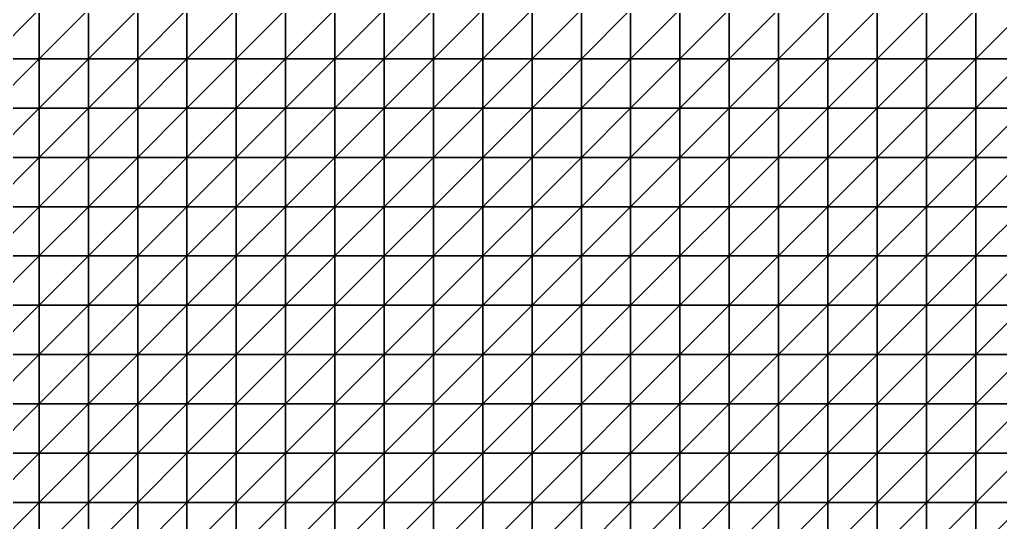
# Model space of a CAD drawing. Header units: metres. Extents: x 351000 to 353000, y 7455000 to 7457000.
# Drawn here: x 351490.1 to 351987.5, y 7456489.9 to 7456744.9 of the extents above; entities that cross this region are included whole.
import ezdxf

# ---------------------------------------------------------------- set-up
doc = ezdxf.new("R2010")
doc.units = ezdxf.units.M

msp = doc.modelspace()

# ---------------------------------------------------------------- linework, layer by layer
at = {"layer": 'BASE_OF_OXIDE_BOX'}
for points in [[(351475, 7456725, 1172.3), (351500, 7456725, 1173.12), (351500, 7456750, 1176.29)], [(351475, 7456725, 1172.3), (351500, 7456750, 1176.29), (351475, 7456750, 1174.13)], [(351500, 7456725, 1173.12), (351525, 7456725, 1173.27), (351525, 7456750, 1176.12)], [(351500, 7456725, 1173.12), (351525, 7456750, 1176.12), (351500, 7456750, 1176.29)], [(351525, 7456725, 1173.27), (351550, 7456725, 1172.18), (351550, 7456750, 1175.15)], [(351525, 7456725, 1173.27), (351550, 7456750, 1175.15), (351525, 7456750, 1176.12)], [(351550, 7456725, 1172.18), (351575, 7456725, 1169.59), (351575, 7456750, 1171.84)], [(351550, 7456725, 1172.18), (351575, 7456750, 1171.84), (351550, 7456750, 1175.15)], [(351575, 7456725, 1169.59), (351600, 7456725, 1165.94), (351600, 7456750, 1166.12)], [(351575, 7456725, 1169.59), (351600, 7456750, 1166.12), (351575, 7456750, 1171.84)], [(351600, 7456725, 1165.94), (351625, 7456725, 1162.24), (351625, 7456750, 1160.03)], [(351600, 7456725, 1165.94), (351625, 7456750, 1160.03), (351600, 7456750, 1166.12)], [(351625, 7456725, 1162.24), (351650, 7456725, 1159.78), (351650, 7456750, 1155.27)], [(351625, 7456725, 1162.24), (351650, 7456750, 1155.27), (351625, 7456750, 1160.03)], [(351650, 7456725, 1159.78), (351675, 7456725, 1159.45), (351675, 7456750, 1153.06)], [(351650, 7456725, 1159.78), (351675, 7456750, 1153.06), (351650, 7456750, 1155.27)], [(351675, 7456725, 1159.45), (351700, 7456725, 1161.41), (351700, 7456750, 1153.7)], [(351675, 7456725, 1159.45), (351700, 7456750, 1153.7), (351675, 7456750, 1153.06)], [(351700, 7456725, 1161.41), (351725, 7456725, 1164.92), (351725, 7456750, 1156.46)], [(351700, 7456725, 1161.41), (351725, 7456750, 1156.46), (351700, 7456750, 1153.7)], [(351725, 7456725, 1164.92), (351750, 7456725, 1168.84), (351750, 7456750, 1160.08)], [(351725, 7456725, 1164.92), (351750, 7456750, 1160.08), (351725, 7456750, 1156.46)], [(351750, 7456725, 1168.84), (351775, 7456725, 1172.19), (351775, 7456750, 1163.44)], [(351750, 7456725, 1168.84), (351775, 7456750, 1163.44), (351750, 7456750, 1160.08)], [(351775, 7456725, 1172.19), (351800, 7456725, 1174.72), (351800, 7456750, 1166.16)], [(351775, 7456725, 1172.19), (351800, 7456750, 1166.16), (351775, 7456750, 1163.44)], [(351800, 7456725, 1174.72), (351825, 7456725, 1177.07), (351825, 7456750, 1168.73)], [(351800, 7456725, 1174.72), (351825, 7456750, 1168.73), (351800, 7456750, 1166.16)], [(351825, 7456725, 1177.07), (351850, 7456725, 1177.85), (351850, 7456750, 1170.58)], [(351825, 7456725, 1177.07), (351850, 7456750, 1170.58), (351825, 7456750, 1168.73)], [(351850, 7456725, 1177.85), (351875, 7456725, 1180.45), (351875, 7456750, 1171.69)], [(351850, 7456725, 1177.85), (351875, 7456750, 1171.69), (351850, 7456750, 1170.58)], [(351875, 7456725, 1180.45), (351900, 7456725, 1186.27), (351900, 7456750, 1176.35)], [(351875, 7456725, 1180.45), (351900, 7456750, 1176.35), (351875, 7456750, 1171.69)], [(351900, 7456725, 1186.27), (351925, 7456725, 1194.94), (351925, 7456750, 1184.35)], [(351900, 7456725, 1186.27), (351925, 7456750, 1184.35), (351900, 7456750, 1176.35)], [(351925, 7456725, 1194.94), (351950, 7456725, 1205.05), (351950, 7456750, 1194.32)], [(351925, 7456725, 1194.94), (351950, 7456750, 1194.32), (351925, 7456750, 1184.35)], [(351950, 7456725, 1205.05), (351975, 7456725, 1214.65), (351975, 7456750, 1204.26)], [(351950, 7456725, 1205.05), (351975, 7456750, 1204.26), (351950, 7456750, 1194.32)], [(351975, 7456725, 1214.65), (352000, 7456725, 1219.98), (352000, 7456750, 1208.98)], [(351975, 7456725, 1214.65), (352000, 7456750, 1208.98), (351975, 7456750, 1204.26)], [(351475, 7456700, 1167.86), (351500, 7456700, 1167.65), (351500, 7456725, 1173.12)], [(351475, 7456700, 1167.86), (351500, 7456725, 1173.12), (351475, 7456725, 1172.3)], [(351500, 7456700, 1167.65), (351525, 7456700, 1167.79), (351525, 7456725, 1173.27)], [(351500, 7456700, 1167.65), (351525, 7456725, 1173.27), (351500, 7456725, 1173.12)], [(351525, 7456700, 1167.79), (351550, 7456700, 1167.96), (351550, 7456725, 1172.18)], [(351525, 7456700, 1167.79), (351550, 7456725, 1172.18), (351525, 7456725, 1173.27)], [(351550, 7456700, 1167.96), (351575, 7456700, 1167.78), (351575, 7456725, 1169.59)], [(351550, 7456700, 1167.96), (351575, 7456725, 1169.59), (351550, 7456725, 1172.18)], [(351575, 7456700, 1167.78), (351600, 7456700, 1167.25), (351600, 7456725, 1165.94)], [(351575, 7456700, 1167.78), (351600, 7456725, 1165.94), (351575, 7456725, 1169.59)], [(351600, 7456700, 1167.25), (351625, 7456700, 1166.82), (351625, 7456725, 1162.24)], [(351600, 7456700, 1167.25), (351625, 7456725, 1162.24), (351600, 7456725, 1165.94)], [(351625, 7456700, 1166.82), (351650, 7456700, 1167.23), (351650, 7456725, 1159.78)], [(351625, 7456700, 1166.82), (351650, 7456725, 1159.78), (351625, 7456725, 1162.24)], [(351650, 7456700, 1167.23), (351675, 7456700, 1169.07), (351675, 7456725, 1159.45)], [(351650, 7456700, 1167.23), (351675, 7456725, 1159.45), (351650, 7456725, 1159.78)], [(351675, 7456700, 1169.07), (351700, 7456700, 1172.37), (351700, 7456725, 1161.41)], [(351675, 7456700, 1169.07), (351700, 7456725, 1161.41), (351675, 7456725, 1159.45)], [(351700, 7456700, 1172.37), (351725, 7456700, 1176.56), (351725, 7456725, 1164.92)], [(351700, 7456700, 1172.37), (351725, 7456725, 1164.92), (351700, 7456725, 1161.41)], [(351725, 7456700, 1176.56), (351750, 7456700, 1180.69), (351750, 7456725, 1168.84)], [(351725, 7456700, 1176.56), (351750, 7456725, 1168.84), (351725, 7456725, 1164.92)], [(351750, 7456700, 1180.69), (351775, 7456700, 1184), (351775, 7456725, 1172.19)], [(351750, 7456700, 1180.69), (351775, 7456725, 1172.19), (351750, 7456725, 1168.84)], [(351775, 7456700, 1184), (351800, 7456700, 1186.39), (351800, 7456725, 1174.72)], [(351775, 7456700, 1184), (351800, 7456725, 1174.72), (351775, 7456725, 1172.19)], [(351800, 7456700, 1186.39), (351825, 7456700, 1188.57), (351825, 7456725, 1177.07)], [(351800, 7456700, 1186.39), (351825, 7456725, 1177.07), (351800, 7456725, 1174.72)], [(351825, 7456700, 1188.57), (351850, 7456700, 1189.65), (351850, 7456725, 1177.85)], [(351825, 7456700, 1188.57), (351850, 7456725, 1177.85), (351825, 7456725, 1177.07)], [(351850, 7456700, 1189.65), (351875, 7456700, 1193.08), (351875, 7456725, 1180.45)], [(351850, 7456700, 1189.65), (351875, 7456725, 1180.45), (351850, 7456725, 1177.85)], [(351875, 7456700, 1193.08), (351900, 7456700, 1199.15), (351900, 7456725, 1186.27)], [(351875, 7456700, 1193.08), (351900, 7456725, 1186.27), (351875, 7456725, 1180.45)], [(351900, 7456700, 1199.15), (351925, 7456700, 1207.16), (351925, 7456725, 1194.94)], [(351900, 7456700, 1199.15), (351925, 7456725, 1194.94), (351900, 7456725, 1186.27)], [(351925, 7456700, 1207.16), (351950, 7456700, 1215.64), (351950, 7456725, 1205.05)], [(351925, 7456700, 1207.16), (351950, 7456725, 1205.05), (351925, 7456725, 1194.94)], [(351950, 7456700, 1215.64), (351975, 7456700, 1222.75), (351975, 7456725, 1214.65)], [(351950, 7456700, 1215.64), (351975, 7456725, 1214.65), (351950, 7456725, 1205.05)], [(351975, 7456700, 1222.75), (352000, 7456700, 1227.03), (352000, 7456725, 1219.98)], [(351975, 7456700, 1222.75), (352000, 7456725, 1219.98), (351975, 7456725, 1214.65)], [(351475, 7456675, 1164.74), (351500, 7456675, 1163.92), (351500, 7456700, 1167.65)], [(351475, 7456675, 1164.74), (351500, 7456700, 1167.65), (351475, 7456700, 1167.86)], [(351500, 7456675, 1163.92), (351525, 7456675, 1164.56), (351525, 7456700, 1167.79)], [(351500, 7456675, 1163.92), (351525, 7456700, 1167.79), (351500, 7456700, 1167.65)], [(351525, 7456675, 1164.56), (351550, 7456675, 1166.42), (351550, 7456700, 1167.96)], [(351525, 7456675, 1164.56), (351550, 7456700, 1167.96), (351525, 7456700, 1167.79)], [(351550, 7456675, 1166.42), (351575, 7456675, 1168.91), (351575, 7456700, 1167.78)], [(351550, 7456675, 1166.42), (351575, 7456700, 1167.78), (351550, 7456700, 1167.96)], [(351575, 7456675, 1168.91), (351600, 7456675, 1171.48), (351600, 7456700, 1167.25)], [(351575, 7456675, 1168.91), (351600, 7456700, 1167.25), (351575, 7456700, 1167.78)], [(351600, 7456675, 1171.48), (351625, 7456675, 1173.97), (351625, 7456700, 1166.82)], [(351600, 7456675, 1171.48), (351625, 7456700, 1166.82), (351600, 7456700, 1167.25)], [(351625, 7456675, 1173.97), (351650, 7456675, 1176.64), (351650, 7456700, 1167.23)], [(351625, 7456675, 1173.97), (351650, 7456700, 1167.23), (351625, 7456700, 1166.82)], [(351650, 7456675, 1176.64), (351675, 7456675, 1179.82), (351675, 7456700, 1169.07)], [(351650, 7456675, 1176.64), (351675, 7456700, 1169.07), (351650, 7456700, 1167.23)], [(351675, 7456675, 1179.82), (351700, 7456675, 1183.64), (351700, 7456700, 1172.37)], [(351675, 7456675, 1179.82), (351700, 7456700, 1172.37), (351675, 7456700, 1169.07)], [(351700, 7456675, 1183.64), (351725, 7456675, 1187.79), (351725, 7456700, 1176.56)], [(351700, 7456675, 1183.64), (351725, 7456700, 1176.56), (351700, 7456700, 1172.37)], [(351725, 7456675, 1187.79), (351750, 7456675, 1191.66), (351750, 7456700, 1180.69)], [(351725, 7456675, 1187.79), (351750, 7456700, 1180.69), (351725, 7456700, 1176.56)], [(351750, 7456675, 1191.66), (351775, 7456675, 1194.76), (351775, 7456700, 1184)], [(351750, 7456675, 1191.66), (351775, 7456700, 1184), (351750, 7456700, 1180.69)], [(351775, 7456675, 1194.76), (351800, 7456675, 1197.08), (351800, 7456700, 1186.39)], [(351775, 7456675, 1194.76), (351800, 7456700, 1186.39), (351775, 7456700, 1184)], [(351800, 7456675, 1197.08), (351825, 7456675, 1199.29), (351825, 7456700, 1188.57)], [(351800, 7456675, 1197.08), (351825, 7456700, 1188.57), (351800, 7456700, 1186.39)], [(351825, 7456675, 1199.29), (351850, 7456675, 1201.03), (351850, 7456700, 1189.65)], [(351825, 7456675, 1199.29), (351850, 7456700, 1189.65), (351825, 7456700, 1188.57)], [(351850, 7456675, 1201.03), (351875, 7456675, 1204.66), (351875, 7456700, 1193.08)], [(351850, 7456675, 1201.03), (351875, 7456700, 1193.08), (351850, 7456700, 1189.65)], [(351875, 7456675, 1204.66), (351900, 7456675, 1210.39), (351900, 7456700, 1199.15)], [(351875, 7456675, 1204.66), (351900, 7456700, 1199.15), (351875, 7456700, 1193.08)], [(351900, 7456675, 1210.39), (351925, 7456675, 1217.21), (351925, 7456700, 1207.16)], [(351900, 7456675, 1210.39), (351925, 7456700, 1207.16), (351900, 7456700, 1199.15)], [(351925, 7456675, 1217.21), (351950, 7456675, 1223.47), (351950, 7456700, 1215.64)], [(351925, 7456675, 1217.21), (351950, 7456700, 1215.64), (351925, 7456700, 1207.16)], [(351950, 7456675, 1223.47), (351975, 7456675, 1227.5), (351975, 7456700, 1222.75)], [(351950, 7456675, 1223.47), (351975, 7456700, 1222.75), (351950, 7456700, 1215.64)], [(351975, 7456675, 1227.5), (352000, 7456675, 1228.24), (352000, 7456700, 1227.03)], [(351975, 7456675, 1227.5), (352000, 7456700, 1227.03), (351975, 7456700, 1222.75)], [(351475, 7456650, 1165.44), (351500, 7456650, 1164.42), (351500, 7456675, 1163.92)], [(351475, 7456650, 1165.44), (351500, 7456675, 1163.92), (351475, 7456675, 1164.74)], [(351500, 7456650, 1164.42), (351525, 7456650, 1165.74), (351525, 7456675, 1164.56)], [(351500, 7456650, 1164.42), (351525, 7456675, 1164.56), (351500, 7456675, 1163.92)], [(351525, 7456650, 1165.74), (351550, 7456650, 1169.17), (351550, 7456675, 1166.42)], [(351525, 7456650, 1165.74), (351550, 7456675, 1166.42), (351525, 7456675, 1164.56)], [(351550, 7456650, 1169.17), (351575, 7456650, 1173.79), (351575, 7456675, 1168.91)], [(351550, 7456650, 1169.17), (351575, 7456675, 1168.91), (351550, 7456675, 1166.42)], [(351575, 7456650, 1173.79), (351600, 7456650, 1178.51), (351600, 7456675, 1171.48)], [(351575, 7456650, 1173.79), (351600, 7456675, 1171.48), (351575, 7456675, 1168.91)], [(351600, 7456650, 1178.51), (351625, 7456650, 1182.63), (351625, 7456675, 1173.97)], [(351600, 7456650, 1178.51), (351625, 7456675, 1173.97), (351600, 7456675, 1171.48)], [(351625, 7456650, 1182.63), (351650, 7456650, 1186.04), (351650, 7456675, 1176.64)], [(351625, 7456650, 1182.63), (351650, 7456675, 1176.64), (351625, 7456675, 1173.97)], [(351650, 7456650, 1186.04), (351675, 7456650, 1189.05), (351675, 7456675, 1179.82)], [(351650, 7456650, 1186.04), (351675, 7456675, 1179.82), (351650, 7456675, 1176.64)], [(351675, 7456650, 1189.05), (351700, 7456650, 1192.03), (351700, 7456675, 1183.64)], [(351675, 7456650, 1189.05), (351700, 7456675, 1183.64), (351675, 7456675, 1179.82)], [(351700, 7456650, 1192.03), (351725, 7456650, 1195.11), (351725, 7456675, 1187.79)], [(351700, 7456650, 1192.03), (351725, 7456675, 1187.79), (351700, 7456675, 1183.64)], [(351725, 7456650, 1195.11), (351750, 7456650, 1198.13), (351750, 7456675, 1191.66)], [(351725, 7456650, 1195.11), (351750, 7456675, 1191.66), (351725, 7456675, 1187.79)], [(351750, 7456650, 1198.13), (351775, 7456650, 1200.86), (351775, 7456675, 1194.76)], [(351750, 7456650, 1198.13), (351775, 7456675, 1194.76), (351750, 7456675, 1191.66)], [(351775, 7456650, 1200.86), (351800, 7456650, 1203.32), (351800, 7456675, 1197.08)], [(351775, 7456650, 1200.86), (351800, 7456675, 1197.08), (351775, 7456675, 1194.76)], [(351800, 7456650, 1203.32), (351825, 7456650, 1205.95), (351825, 7456675, 1199.29)], [(351800, 7456650, 1203.32), (351825, 7456675, 1199.29), (351800, 7456675, 1197.08)], [(351825, 7456650, 1205.95), (351850, 7456650, 1208.21), (351850, 7456675, 1201.03)], [(351825, 7456650, 1205.95), (351850, 7456675, 1201.03), (351825, 7456675, 1199.29)], [(351850, 7456650, 1208.21), (351875, 7456650, 1211.8), (351875, 7456675, 1204.66)], [(351850, 7456650, 1208.21), (351875, 7456675, 1204.66), (351850, 7456675, 1201.03)], [(351875, 7456650, 1211.8), (351900, 7456650, 1217.19), (351900, 7456675, 1210.39)], [(351875, 7456650, 1211.8), (351900, 7456675, 1210.39), (351875, 7456675, 1204.66)], [(351900, 7456650, 1217.19), (351925, 7456650, 1223.16), (351925, 7456675, 1217.21)], [(351900, 7456650, 1217.19), (351925, 7456675, 1217.21), (351900, 7456675, 1210.39)], [(351925, 7456650, 1223.16), (351950, 7456650, 1227.91), (351950, 7456675, 1223.47)], [(351925, 7456650, 1223.16), (351950, 7456675, 1223.47), (351925, 7456675, 1217.21)], [(351950, 7456650, 1227.91), (351975, 7456650, 1229.8), (351975, 7456675, 1227.5)], [(351950, 7456650, 1227.91), (351975, 7456675, 1227.5), (351950, 7456675, 1223.47)], [(351975, 7456650, 1229.8), (352000, 7456650, 1228.06), (352000, 7456675, 1228.24)], [(351975, 7456650, 1229.8), (352000, 7456675, 1228.24), (351975, 7456675, 1227.5)], [(351475, 7456625, 1169.32), (351500, 7456625, 1168.41), (351500, 7456650, 1164.42)], [(351475, 7456625, 1169.32), (351500, 7456650, 1164.42), (351475, 7456650, 1165.44)], [(351500, 7456625, 1168.41), (351525, 7456625, 1170.44), (351525, 7456650, 1165.74)], [(351500, 7456625, 1168.41), (351525, 7456650, 1165.74), (351500, 7456650, 1164.42)], [(351525, 7456625, 1170.44), (351550, 7456625, 1175.08), (351550, 7456650, 1169.17)], [(351525, 7456625, 1170.44), (351550, 7456650, 1169.17), (351525, 7456650, 1165.74)], [(351550, 7456625, 1175.08), (351575, 7456625, 1181.02), (351575, 7456650, 1173.79)], [(351550, 7456625, 1175.08), (351575, 7456650, 1173.79), (351550, 7456650, 1169.17)], [(351575, 7456625, 1181.02), (351600, 7456625, 1186.7), (351600, 7456650, 1178.51)], [(351575, 7456625, 1181.02), (351600, 7456650, 1178.51), (351575, 7456650, 1173.79)], [(351600, 7456625, 1186.7), (351625, 7456625, 1191.01), (351625, 7456650, 1182.63)], [(351600, 7456625, 1186.7), (351625, 7456650, 1182.63), (351600, 7456650, 1178.51)], [(351625, 7456625, 1191.01), (351650, 7456625, 1193.66), (351650, 7456650, 1186.04)], [(351625, 7456625, 1191.01), (351650, 7456650, 1186.04), (351625, 7456650, 1182.63)], [(351650, 7456625, 1193.66), (351675, 7456625, 1195.1), (351675, 7456650, 1189.05)], [(351650, 7456625, 1193.66), (351675, 7456650, 1189.05), (351650, 7456650, 1186.04)], [(351675, 7456625, 1195.1), (351700, 7456625, 1196.14), (351700, 7456650, 1192.03)], [(351675, 7456625, 1195.1), (351700, 7456650, 1192.03), (351675, 7456650, 1189.05)], [(351700, 7456625, 1196.14), (351725, 7456625, 1197.45), (351725, 7456650, 1195.11)], [(351700, 7456625, 1196.14), (351725, 7456650, 1195.11), (351700, 7456650, 1192.03)], [(351725, 7456625, 1197.45), (351750, 7456625, 1199.33), (351750, 7456650, 1198.13)], [(351725, 7456625, 1197.45), (351750, 7456650, 1198.13), (351725, 7456650, 1195.11)], [(351750, 7456625, 1199.33), (351775, 7456625, 1201.77), (351775, 7456650, 1200.86)], [(351750, 7456625, 1199.33), (351775, 7456650, 1200.86), (351750, 7456650, 1198.13)], [(351775, 7456625, 1201.77), (351800, 7456625, 1204.7), (351800, 7456650, 1203.32)], [(351775, 7456625, 1201.77), (351800, 7456650, 1203.32), (351775, 7456650, 1200.86)], [(351800, 7456625, 1204.7), (351825, 7456625, 1208.22), (351825, 7456650, 1205.95)], [(351800, 7456625, 1204.7), (351825, 7456650, 1205.95), (351800, 7456650, 1203.32)], [(351825, 7456625, 1208.22), (351850, 7456625, 1210.97), (351850, 7456650, 1208.21)], [(351825, 7456625, 1208.22), (351850, 7456650, 1208.21), (351825, 7456650, 1205.95)], [(351850, 7456625, 1210.97), (351875, 7456625, 1214.56), (351875, 7456650, 1211.8)], [(351850, 7456625, 1210.97), (351875, 7456650, 1211.8), (351850, 7456650, 1208.21)], [(351875, 7456625, 1214.56), (351900, 7456625, 1219.85), (351900, 7456650, 1217.19)], [(351875, 7456625, 1214.56), (351900, 7456650, 1217.19), (351875, 7456650, 1211.8)], [(351900, 7456625, 1219.85), (351925, 7456625, 1225.61), (351925, 7456650, 1223.16)], [(351900, 7456625, 1219.85), (351925, 7456650, 1223.16), (351900, 7456650, 1217.19)], [(351925, 7456625, 1225.61), (351950, 7456625, 1230.03), (351950, 7456650, 1227.91)], [(351925, 7456625, 1225.61), (351950, 7456650, 1227.91), (351925, 7456650, 1223.16)], [(351950, 7456625, 1230.03), (351975, 7456625, 1231.44), (351975, 7456650, 1229.8)], [(351950, 7456625, 1230.03), (351975, 7456650, 1229.8), (351950, 7456650, 1227.91)], [(351975, 7456625, 1231.44), (352000, 7456625, 1229.1), (352000, 7456650, 1228.06)], [(351975, 7456625, 1231.44), (352000, 7456650, 1228.06), (351975, 7456650, 1229.8)], [(351475, 7456600, 1173.21), (351500, 7456600, 1172.73), (351500, 7456625, 1168.41)], [(351475, 7456600, 1173.21), (351500, 7456625, 1168.41), (351475, 7456625, 1169.32)], [(351500, 7456600, 1172.73), (351525, 7456600, 1175.59), (351525, 7456625, 1170.44)], [(351500, 7456600, 1172.73), (351525, 7456625, 1170.44), (351500, 7456625, 1168.41)], [(351525, 7456600, 1175.59), (351550, 7456600, 1181.25), (351550, 7456625, 1175.08)], [(351525, 7456600, 1175.59), (351550, 7456625, 1175.08), (351525, 7456625, 1170.44)], [(351550, 7456600, 1181.25), (351575, 7456600, 1188.03), (351575, 7456625, 1181.02)], [(351550, 7456600, 1181.25), (351575, 7456625, 1181.02), (351550, 7456625, 1175.08)], [(351575, 7456600, 1188.03), (351600, 7456600, 1194), (351600, 7456625, 1186.7)], [(351575, 7456600, 1188.03), (351600, 7456625, 1186.7), (351575, 7456625, 1181.02)], [(351600, 7456600, 1194), (351625, 7456600, 1197.74), (351625, 7456625, 1191.01)], [(351600, 7456600, 1194), (351625, 7456625, 1191.01), (351600, 7456625, 1186.7)], [(351625, 7456600, 1197.74), (351650, 7456600, 1198.95), (351650, 7456625, 1193.66)], [(351625, 7456600, 1197.74), (351650, 7456625, 1193.66), (351625, 7456625, 1191.01)], [(351650, 7456600, 1198.95), (351675, 7456600, 1198.36), (351675, 7456625, 1195.1)], [(351650, 7456600, 1198.95), (351675, 7456625, 1195.1), (351650, 7456625, 1193.66)], [(351675, 7456600, 1198.36), (351700, 7456600, 1197.26), (351700, 7456625, 1196.14)], [(351675, 7456600, 1198.36), (351700, 7456625, 1196.14), (351675, 7456625, 1195.1)], [(351700, 7456600, 1197.26), (351725, 7456600, 1196.88), (351725, 7456625, 1197.45)], [(351700, 7456600, 1197.26), (351725, 7456625, 1197.45), (351700, 7456625, 1196.14)], [(351725, 7456600, 1196.88), (351750, 7456600, 1197.92), (351750, 7456625, 1199.33)], [(351725, 7456600, 1196.88), (351750, 7456625, 1199.33), (351725, 7456625, 1197.45)], [(351750, 7456600, 1197.92), (351775, 7456600, 1200.47), (351775, 7456625, 1201.77)], [(351750, 7456600, 1197.92), (351775, 7456625, 1201.77), (351750, 7456625, 1199.33)], [(351775, 7456600, 1200.47), (351800, 7456600, 1204.25), (351800, 7456625, 1204.7)], [(351775, 7456600, 1200.47), (351800, 7456625, 1204.7), (351775, 7456625, 1201.77)], [(351800, 7456600, 1204.25), (351825, 7456600, 1208.94), (351825, 7456625, 1208.22)], [(351800, 7456600, 1204.25), (351825, 7456625, 1208.22), (351800, 7456625, 1204.7)], [(351825, 7456600, 1208.94), (351850, 7456600, 1212.45), (351850, 7456625, 1210.97)], [(351825, 7456600, 1208.94), (351850, 7456625, 1210.97), (351825, 7456625, 1208.22)], [(351850, 7456600, 1212.45), (351875, 7456600, 1216), (351875, 7456625, 1214.56)], [(351850, 7456600, 1212.45), (351875, 7456625, 1214.56), (351850, 7456625, 1210.97)], [(351875, 7456600, 1216), (351900, 7456600, 1221.06), (351900, 7456625, 1219.85)], [(351875, 7456600, 1216), (351900, 7456625, 1219.85), (351875, 7456625, 1214.56)], [(351900, 7456600, 1221.06), (351925, 7456600, 1226.73), (351925, 7456625, 1225.61)], [(351900, 7456600, 1221.06), (351925, 7456625, 1225.61), (351900, 7456625, 1219.85)], [(351925, 7456600, 1226.73), (351950, 7456600, 1231.43), (351950, 7456625, 1230.03)], [(351925, 7456600, 1226.73), (351950, 7456625, 1230.03), (351925, 7456625, 1225.61)], [(351950, 7456600, 1231.43), (351975, 7456600, 1233.53), (351975, 7456625, 1231.44)], [(351950, 7456600, 1231.43), (351975, 7456625, 1231.44), (351950, 7456625, 1230.03)], [(351975, 7456600, 1233.53), (352000, 7456600, 1232.18), (352000, 7456625, 1229.1)], [(351975, 7456600, 1233.53), (352000, 7456625, 1229.1), (351975, 7456625, 1231.44)], [(351475, 7456575, 1174), (351500, 7456575, 1174.31), (351500, 7456600, 1172.73)], [(351475, 7456575, 1174), (351500, 7456600, 1172.73), (351475, 7456600, 1173.21)], [(351500, 7456575, 1174.31), (351525, 7456575, 1178.29), (351525, 7456600, 1175.59)], [(351500, 7456575, 1174.31), (351525, 7456600, 1175.59), (351500, 7456600, 1172.73)], [(351525, 7456575, 1178.29), (351550, 7456575, 1185.13), (351550, 7456600, 1181.25)], [(351525, 7456575, 1178.29), (351550, 7456600, 1181.25), (351525, 7456600, 1175.59)], [(351550, 7456575, 1185.13), (351575, 7456575, 1192.85), (351575, 7456600, 1188.03)], [(351550, 7456575, 1185.13), (351575, 7456600, 1188.03), (351550, 7456600, 1181.25)], [(351575, 7456575, 1192.85), (351600, 7456575, 1199.18), (351600, 7456600, 1194)], [(351575, 7456575, 1192.85), (351600, 7456600, 1194), (351575, 7456600, 1188.03)], [(351600, 7456575, 1199.18), (351625, 7456575, 1202.58), (351625, 7456600, 1197.74)], [(351600, 7456575, 1199.18), (351625, 7456600, 1197.74), (351600, 7456600, 1194)], [(351625, 7456575, 1202.58), (351650, 7456575, 1202.78), (351650, 7456600, 1198.95)], [(351625, 7456575, 1202.58), (351650, 7456600, 1198.95), (351625, 7456600, 1197.74)], [(351650, 7456575, 1202.78), (351675, 7456575, 1200.81), (351675, 7456600, 1198.36)], [(351650, 7456575, 1202.78), (351675, 7456600, 1198.36), (351650, 7456600, 1198.95)], [(351675, 7456575, 1200.81), (351700, 7456575, 1198.4), (351700, 7456600, 1197.26)], [(351675, 7456575, 1200.81), (351700, 7456600, 1197.26), (351675, 7456600, 1198.36)], [(351700, 7456575, 1198.4), (351725, 7456575, 1197.22), (351725, 7456600, 1196.88)], [(351700, 7456575, 1198.4), (351725, 7456600, 1196.88), (351700, 7456600, 1197.26)], [(351725, 7456575, 1197.22), (351750, 7456575, 1198.2), (351750, 7456600, 1197.92)], [(351725, 7456575, 1197.22), (351750, 7456600, 1197.92), (351725, 7456600, 1196.88)], [(351750, 7456575, 1198.2), (351775, 7456575, 1201.42), (351775, 7456600, 1200.47)], [(351750, 7456575, 1198.2), (351775, 7456600, 1200.47), (351750, 7456600, 1197.92)], [(351775, 7456575, 1201.42), (351800, 7456575, 1206.26), (351800, 7456600, 1204.25)], [(351775, 7456575, 1201.42), (351800, 7456600, 1204.25), (351775, 7456600, 1200.47)], [(351800, 7456575, 1206.26), (351825, 7456575, 1211.9), (351825, 7456600, 1208.94)], [(351800, 7456575, 1206.26), (351825, 7456600, 1208.94), (351800, 7456600, 1204.25)], [(351825, 7456575, 1211.9), (351850, 7456575, 1216.65), (351850, 7456600, 1212.45)], [(351825, 7456575, 1211.9), (351850, 7456600, 1212.45), (351825, 7456600, 1208.94)], [(351850, 7456575, 1216.65), (351875, 7456575, 1219.68), (351875, 7456600, 1216)], [(351850, 7456575, 1216.65), (351875, 7456600, 1216), (351850, 7456600, 1212.45)], [(351875, 7456575, 1219.68), (351900, 7456575, 1223.72), (351900, 7456600, 1221.06)], [(351875, 7456575, 1219.68), (351900, 7456600, 1221.06), (351875, 7456600, 1216)], [(351900, 7456575, 1223.72), (351925, 7456575, 1228.48), (351925, 7456600, 1226.73)], [(351900, 7456575, 1223.72), (351925, 7456600, 1226.73), (351900, 7456600, 1221.06)], [(351925, 7456575, 1228.48), (351950, 7456575, 1232.94), (351950, 7456600, 1231.43)], [(351925, 7456575, 1228.48), (351950, 7456600, 1231.43), (351925, 7456600, 1226.73)], [(351950, 7456575, 1232.94), (351975, 7456575, 1235.74), (351975, 7456600, 1233.53)], [(351950, 7456575, 1232.94), (351975, 7456600, 1233.53), (351950, 7456600, 1231.43)], [(351975, 7456575, 1235.74), (352000, 7456575, 1235.88), (352000, 7456600, 1232.18)], [(351975, 7456575, 1235.74), (352000, 7456600, 1232.18), (351975, 7456600, 1233.53)], [(351475, 7456550, 1171.08), (351500, 7456550, 1172.53), (351500, 7456575, 1174.31)], [(351475, 7456550, 1171.08), (351500, 7456575, 1174.31), (351475, 7456575, 1174)], [(351500, 7456550, 1172.53), (351525, 7456550, 1177.93), (351525, 7456575, 1178.29)], [(351500, 7456550, 1172.53), (351525, 7456575, 1178.29), (351500, 7456575, 1174.31)], [(351525, 7456550, 1177.93), (351550, 7456550, 1186.23), (351550, 7456575, 1185.13)], [(351525, 7456550, 1177.93), (351550, 7456575, 1185.13), (351525, 7456575, 1178.29)], [(351550, 7456550, 1186.23), (351575, 7456550, 1195.23), (351575, 7456575, 1192.85)], [(351550, 7456550, 1186.23), (351575, 7456575, 1192.85), (351550, 7456575, 1185.13)], [(351575, 7456550, 1195.23), (351600, 7456550, 1202.46), (351600, 7456575, 1199.18)], [(351575, 7456550, 1195.23), (351600, 7456575, 1199.18), (351575, 7456575, 1192.85)], [(351600, 7456550, 1202.46), (351625, 7456550, 1206.29), (351625, 7456575, 1202.58)], [(351600, 7456550, 1202.46), (351625, 7456575, 1202.58), (351600, 7456575, 1199.18)], [(351625, 7456550, 1206.29), (351650, 7456550, 1206.54), (351650, 7456575, 1202.78)], [(351625, 7456550, 1206.29), (351650, 7456575, 1202.78), (351625, 7456575, 1202.58)], [(351650, 7456550, 1206.54), (351675, 7456550, 1204.47), (351675, 7456575, 1200.81)], [(351650, 7456550, 1206.54), (351675, 7456575, 1200.81), (351650, 7456575, 1202.78)], [(351675, 7456550, 1204.47), (351700, 7456550, 1202.09), (351700, 7456575, 1198.4)], [(351675, 7456550, 1204.47), (351700, 7456575, 1198.4), (351675, 7456575, 1200.81)], [(351700, 7456550, 1202.09), (351725, 7456550, 1201.31), (351725, 7456575, 1197.22)], [(351700, 7456550, 1202.09), (351725, 7456575, 1197.22), (351700, 7456575, 1198.4)], [(351725, 7456550, 1201.31), (351750, 7456550, 1203.11), (351750, 7456575, 1198.2)], [(351725, 7456550, 1201.31), (351750, 7456575, 1198.2), (351725, 7456575, 1197.22)], [(351750, 7456550, 1203.11), (351775, 7456550, 1207.38), (351775, 7456575, 1201.42)], [(351750, 7456550, 1203.11), (351775, 7456575, 1201.42), (351750, 7456575, 1198.2)], [(351775, 7456550, 1207.38), (351800, 7456550, 1213.13), (351800, 7456575, 1206.26)], [(351775, 7456550, 1207.38), (351800, 7456575, 1206.26), (351775, 7456575, 1201.42)], [(351800, 7456550, 1213.13), (351825, 7456550, 1219.07), (351825, 7456575, 1211.9)], [(351800, 7456550, 1213.13), (351825, 7456575, 1211.9), (351800, 7456575, 1206.26)], [(351825, 7456550, 1219.07), (351850, 7456550, 1224.23), (351850, 7456575, 1216.65)], [(351825, 7456550, 1219.07), (351850, 7456575, 1216.65), (351825, 7456575, 1211.9)], [(351850, 7456550, 1224.23), (351875, 7456550, 1227.14), (351875, 7456575, 1219.68)], [(351850, 7456550, 1224.23), (351875, 7456575, 1219.68), (351850, 7456575, 1216.65)], [(351875, 7456550, 1227.14), (351900, 7456550, 1228.94), (351900, 7456575, 1223.72)], [(351875, 7456550, 1227.14), (351900, 7456575, 1223.72), (351875, 7456575, 1219.68)], [(351900, 7456550, 1228.94), (351925, 7456550, 1231.36), (351925, 7456575, 1228.48)], [(351900, 7456550, 1228.94), (351925, 7456575, 1228.48), (351900, 7456575, 1223.72)], [(351925, 7456550, 1231.36), (351950, 7456550, 1234.1), (351950, 7456575, 1232.94)], [(351925, 7456550, 1231.36), (351950, 7456575, 1232.94), (351925, 7456575, 1228.48)], [(351950, 7456550, 1234.1), (351975, 7456550, 1234.14), (351975, 7456575, 1235.74)], [(351950, 7456550, 1234.1), (351975, 7456575, 1235.74), (351950, 7456575, 1232.94)], [(351975, 7456550, 1234.14), (352000, 7456550, 1232.88), (352000, 7456575, 1235.88)], [(351975, 7456550, 1234.14), (352000, 7456575, 1235.88), (351975, 7456575, 1235.74)], [(351475, 7456525, 1166.99), (351500, 7456525, 1169.66), (351500, 7456550, 1172.53)], [(351475, 7456525, 1166.99), (351500, 7456550, 1172.53), (351475, 7456550, 1171.08)], [(351500, 7456525, 1169.66), (351525, 7456525, 1176.45), (351525, 7456550, 1177.93)], [(351500, 7456525, 1169.66), (351525, 7456550, 1177.93), (351500, 7456550, 1172.53)], [(351525, 7456525, 1176.45), (351550, 7456525, 1186.17), (351550, 7456550, 1186.23)], [(351525, 7456525, 1176.45), (351550, 7456550, 1186.23), (351525, 7456550, 1177.93)], [(351550, 7456525, 1186.17), (351575, 7456525, 1196.48), (351575, 7456550, 1195.23)], [(351550, 7456525, 1186.17), (351575, 7456550, 1195.23), (351550, 7456550, 1186.23)], [(351575, 7456525, 1196.48), (351600, 7456525, 1204.89), (351600, 7456550, 1202.46)], [(351575, 7456525, 1196.48), (351600, 7456550, 1202.46), (351575, 7456550, 1195.23)], [(351600, 7456525, 1204.89), (351625, 7456525, 1209.75), (351625, 7456550, 1206.29)], [(351600, 7456525, 1204.89), (351625, 7456550, 1206.29), (351600, 7456550, 1202.46)], [(351625, 7456525, 1209.75), (351650, 7456525, 1210.95), (351650, 7456550, 1206.54)], [(351625, 7456525, 1209.75), (351650, 7456550, 1206.54), (351625, 7456550, 1206.29)], [(351650, 7456525, 1210.95), (351675, 7456525, 1209.83), (351675, 7456550, 1204.47)], [(351650, 7456525, 1210.95), (351675, 7456550, 1204.47), (351650, 7456550, 1206.54)], [(351675, 7456525, 1209.83), (351700, 7456525, 1208.56), (351700, 7456550, 1202.09)], [(351675, 7456525, 1209.83), (351700, 7456550, 1202.09), (351675, 7456550, 1204.47)], [(351700, 7456525, 1208.56), (351725, 7456525, 1209.03), (351725, 7456550, 1201.31)], [(351700, 7456525, 1208.56), (351725, 7456550, 1201.31), (351700, 7456550, 1202.09)], [(351725, 7456525, 1209.03), (351750, 7456525, 1212.13), (351750, 7456550, 1203.11)], [(351725, 7456525, 1209.03), (351750, 7456550, 1203.11), (351725, 7456550, 1201.31)], [(351750, 7456525, 1212.13), (351775, 7456525, 1217.46), (351775, 7456550, 1207.38)], [(351750, 7456525, 1212.13), (351775, 7456550, 1207.38), (351750, 7456550, 1203.11)], [(351775, 7456525, 1217.46), (351800, 7456525, 1223.63), (351800, 7456550, 1213.13)], [(351775, 7456525, 1217.46), (351800, 7456550, 1213.13), (351775, 7456550, 1207.38)], [(351800, 7456525, 1223.63), (351825, 7456525, 1228.99), (351825, 7456550, 1219.07)], [(351800, 7456525, 1223.63), (351825, 7456550, 1219.07), (351800, 7456550, 1213.13)], [(351825, 7456525, 1228.99), (351850, 7456525, 1232.34), (351850, 7456550, 1224.23)], [(351825, 7456525, 1228.99), (351850, 7456550, 1224.23), (351825, 7456550, 1219.07)], [(351850, 7456525, 1232.34), (351875, 7456525, 1233.39), (351875, 7456550, 1227.14)], [(351850, 7456525, 1232.34), (351875, 7456550, 1227.14), (351850, 7456550, 1224.23)], [(351875, 7456525, 1233.39), (351900, 7456525, 1232.64), (351900, 7456550, 1228.94)], [(351875, 7456525, 1233.39), (351900, 7456550, 1228.94), (351875, 7456550, 1227.14)], [(351900, 7456525, 1232.64), (351925, 7456525, 1231.01), (351925, 7456550, 1231.36)], [(351900, 7456525, 1232.64), (351925, 7456550, 1231.36), (351900, 7456550, 1228.94)], [(351925, 7456525, 1231.01), (351950, 7456525, 1229.22), (351950, 7456550, 1234.1)], [(351925, 7456525, 1231.01), (351950, 7456550, 1234.1), (351925, 7456550, 1231.36)], [(351950, 7456525, 1229.22), (351975, 7456525, 1227.58), (351975, 7456550, 1234.14)], [(351950, 7456525, 1229.22), (351975, 7456550, 1234.14), (351950, 7456550, 1234.1)], [(351975, 7456525, 1227.58), (352000, 7456525, 1226.01), (352000, 7456550, 1232.88)], [(351975, 7456525, 1227.58), (352000, 7456550, 1232.88), (351975, 7456550, 1234.14)], [(351475, 7456500, 1165.6), (351500, 7456500, 1169.18), (351500, 7456525, 1169.66)], [(351475, 7456500, 1165.6), (351500, 7456525, 1169.66), (351475, 7456525, 1166.99)], [(351500, 7456500, 1169.18), (351525, 7456500, 1176.78), (351525, 7456525, 1176.45)], [(351500, 7456500, 1169.18), (351525, 7456525, 1176.45), (351500, 7456525, 1169.66)], [(351525, 7456500, 1176.78), (351550, 7456500, 1187.21), (351550, 7456525, 1186.17)], [(351525, 7456500, 1176.78), (351550, 7456525, 1186.17), (351525, 7456525, 1176.45)], [(351550, 7456500, 1187.21), (351575, 7456500, 1198.22), (351575, 7456525, 1196.48)], [(351550, 7456500, 1187.21), (351575, 7456525, 1196.48), (351550, 7456525, 1186.17)], [(351575, 7456500, 1198.22), (351600, 7456500, 1207.37), (351600, 7456525, 1204.89)], [(351575, 7456500, 1198.22), (351600, 7456525, 1204.89), (351575, 7456525, 1196.48)], [(351600, 7456500, 1207.37), (351625, 7456500, 1213.1), (351625, 7456525, 1209.75)], [(351600, 7456500, 1207.37), (351625, 7456525, 1209.75), (351600, 7456525, 1204.89)], [(351625, 7456500, 1213.1), (351650, 7456500, 1215.33), (351650, 7456525, 1210.95)], [(351625, 7456500, 1213.1), (351650, 7456525, 1210.95), (351625, 7456525, 1209.75)], [(351650, 7456500, 1215.33), (351675, 7456500, 1215.44), (351675, 7456525, 1209.83)], [(351650, 7456500, 1215.33), (351675, 7456525, 1209.83), (351650, 7456525, 1210.95)], [(351675, 7456500, 1215.44), (351700, 7456500, 1215.51), (351700, 7456525, 1208.56)], [(351675, 7456500, 1215.44), (351700, 7456525, 1208.56), (351675, 7456525, 1209.83)], [(351700, 7456500, 1215.51), (351725, 7456500, 1217.35), (351725, 7456525, 1209.03)], [(351700, 7456500, 1215.51), (351725, 7456525, 1209.03), (351700, 7456525, 1208.56)], [(351725, 7456500, 1217.35), (351750, 7456500, 1221.6), (351750, 7456525, 1212.13)], [(351725, 7456500, 1217.35), (351750, 7456525, 1212.13), (351725, 7456525, 1209.03)], [(351750, 7456500, 1221.6), (351775, 7456500, 1227.58), (351775, 7456525, 1217.46)], [(351750, 7456500, 1221.6), (351775, 7456525, 1217.46), (351750, 7456525, 1212.13)], [(351775, 7456500, 1227.58), (351800, 7456500, 1233.55), (351800, 7456525, 1223.63)], [(351775, 7456500, 1227.58), (351800, 7456525, 1223.63), (351775, 7456525, 1217.46)], [(351800, 7456500, 1233.55), (351825, 7456500, 1237.61), (351825, 7456525, 1228.99)], [(351800, 7456500, 1233.55), (351825, 7456525, 1228.99), (351800, 7456525, 1223.63)], [(351825, 7456500, 1237.61), (351850, 7456500, 1238.5), (351850, 7456525, 1232.34)], [(351825, 7456500, 1237.61), (351850, 7456525, 1232.34), (351825, 7456525, 1228.99)], [(351850, 7456500, 1238.5), (351875, 7456500, 1236.15), (351875, 7456525, 1233.39)], [(351850, 7456500, 1238.5), (351875, 7456525, 1233.39), (351850, 7456525, 1232.34)], [(351875, 7456500, 1236.15), (351900, 7456500, 1231.56), (351900, 7456525, 1232.64)], [(351875, 7456500, 1236.15), (351900, 7456525, 1232.64), (351875, 7456525, 1233.39)], [(351900, 7456500, 1231.56), (351925, 7456500, 1226.31), (351925, 7456525, 1231.01)], [(351900, 7456500, 1231.56), (351925, 7456525, 1231.01), (351900, 7456525, 1232.64)], [(351925, 7456500, 1226.31), (351950, 7456500, 1221.8), (351950, 7456525, 1229.22)], [(351925, 7456500, 1226.31), (351950, 7456525, 1229.22), (351925, 7456525, 1231.01)], [(351950, 7456500, 1221.8), (351975, 7456500, 1218.72), (351975, 7456525, 1227.58)], [(351950, 7456500, 1221.8), (351975, 7456525, 1227.58), (351950, 7456525, 1229.22)], [(351975, 7456500, 1218.72), (352000, 7456500, 1217.07), (352000, 7456525, 1226.01)], [(351975, 7456500, 1218.72), (352000, 7456525, 1226.01), (351975, 7456525, 1227.58)], [(351475, 7456475, 1169.39), (351500, 7456475, 1173.19), (351500, 7456500, 1169.18)], [(351475, 7456475, 1169.39), (351500, 7456500, 1169.18), (351475, 7456500, 1165.6)], [(351500, 7456475, 1173.19), (351525, 7456475, 1180.58), (351525, 7456500, 1176.78)], [(351500, 7456475, 1173.19), (351525, 7456500, 1176.78), (351500, 7456500, 1169.18)], [(351525, 7456475, 1180.58), (351550, 7456475, 1190.53), (351550, 7456500, 1187.21)], [(351525, 7456475, 1180.58), (351550, 7456500, 1187.21), (351525, 7456500, 1176.78)], [(351550, 7456475, 1190.53), (351575, 7456475, 1201.03), (351575, 7456500, 1198.22)], [(351550, 7456475, 1190.53), (351575, 7456500, 1198.22), (351550, 7456500, 1187.21)], [(351575, 7456475, 1201.03), (351600, 7456475, 1209.87), (351600, 7456500, 1207.37)], [(351575, 7456475, 1201.03), (351600, 7456500, 1207.37), (351575, 7456500, 1198.22)], [(351600, 7456475, 1209.87), (351625, 7456475, 1215.6), (351625, 7456500, 1213.1)], [(351600, 7456475, 1209.87), (351625, 7456500, 1213.1), (351600, 7456500, 1207.37)], [(351625, 7456475, 1215.6), (351650, 7456475, 1218.18), (351650, 7456500, 1215.33)], [(351625, 7456475, 1215.6), (351650, 7456500, 1215.33), (351625, 7456500, 1213.1)], [(351650, 7456475, 1218.18), (351675, 7456475, 1218.93), (351675, 7456500, 1215.44)], [(351650, 7456475, 1218.18), (351675, 7456500, 1215.44), (351650, 7456500, 1215.33)], [(351675, 7456475, 1218.93), (351700, 7456475, 1219.81), (351700, 7456500, 1215.51)], [(351675, 7456475, 1218.93), (351700, 7456500, 1215.51), (351675, 7456500, 1215.44)], [(351700, 7456475, 1219.81), (351725, 7456475, 1222.4), (351725, 7456500, 1217.35)], [(351700, 7456475, 1219.81), (351725, 7456500, 1217.35), (351700, 7456500, 1215.51)], [(351725, 7456475, 1222.4), (351750, 7456475, 1227.16), (351750, 7456500, 1221.6)], [(351725, 7456475, 1222.4), (351750, 7456500, 1221.6), (351725, 7456500, 1217.35)], [(351750, 7456475, 1227.16), (351775, 7456475, 1233.12), (351775, 7456500, 1227.58)], [(351750, 7456475, 1227.16), (351775, 7456500, 1227.58), (351750, 7456500, 1221.6)], [(351775, 7456475, 1233.12), (351800, 7456475, 1238.39), (351800, 7456500, 1233.55)], [(351775, 7456475, 1233.12), (351800, 7456500, 1233.55), (351775, 7456500, 1227.58)], [(351800, 7456475, 1238.39), (351825, 7456475, 1240.92), (351825, 7456500, 1237.61)], [(351800, 7456475, 1238.39), (351825, 7456500, 1237.61), (351800, 7456500, 1233.55)], [(351825, 7456475, 1240.92), (351850, 7456475, 1239.49), (351850, 7456500, 1238.5)], [(351825, 7456475, 1240.92), (351850, 7456500, 1238.5), (351825, 7456500, 1237.61)], [(351850, 7456475, 1239.49), (351875, 7456475, 1234.29), (351875, 7456500, 1236.15)], [(351850, 7456475, 1239.49), (351875, 7456500, 1236.15), (351850, 7456500, 1238.5)], [(351875, 7456475, 1234.29), (351900, 7456475, 1226.79), (351900, 7456500, 1231.56)], [(351875, 7456475, 1234.29), (351900, 7456500, 1231.56), (351875, 7456500, 1236.15)], [(351900, 7456475, 1226.79), (351925, 7456475, 1219.13), (351925, 7456500, 1226.31)], [(351900, 7456475, 1226.79), (351925, 7456500, 1226.31), (351900, 7456500, 1231.56)], [(351925, 7456475, 1219.13), (351950, 7456475, 1213.17), (351950, 7456500, 1221.8)], [(351925, 7456475, 1219.13), (351950, 7456500, 1221.8), (351925, 7456500, 1226.31)], [(351950, 7456475, 1213.17), (351975, 7456475, 1209.85), (351975, 7456500, 1218.72)], [(351950, 7456475, 1213.17), (351975, 7456500, 1218.72), (351950, 7456500, 1221.8)], [(351975, 7456475, 1209.85), (352000, 7456475, 1209.06), (352000, 7456500, 1217.07)], [(351975, 7456475, 1209.85), (352000, 7456500, 1217.07), (351975, 7456500, 1218.72)]]:
    msp.add_3dface(points, dxfattribs=at)

doc.saveas('drawing.dxf')
